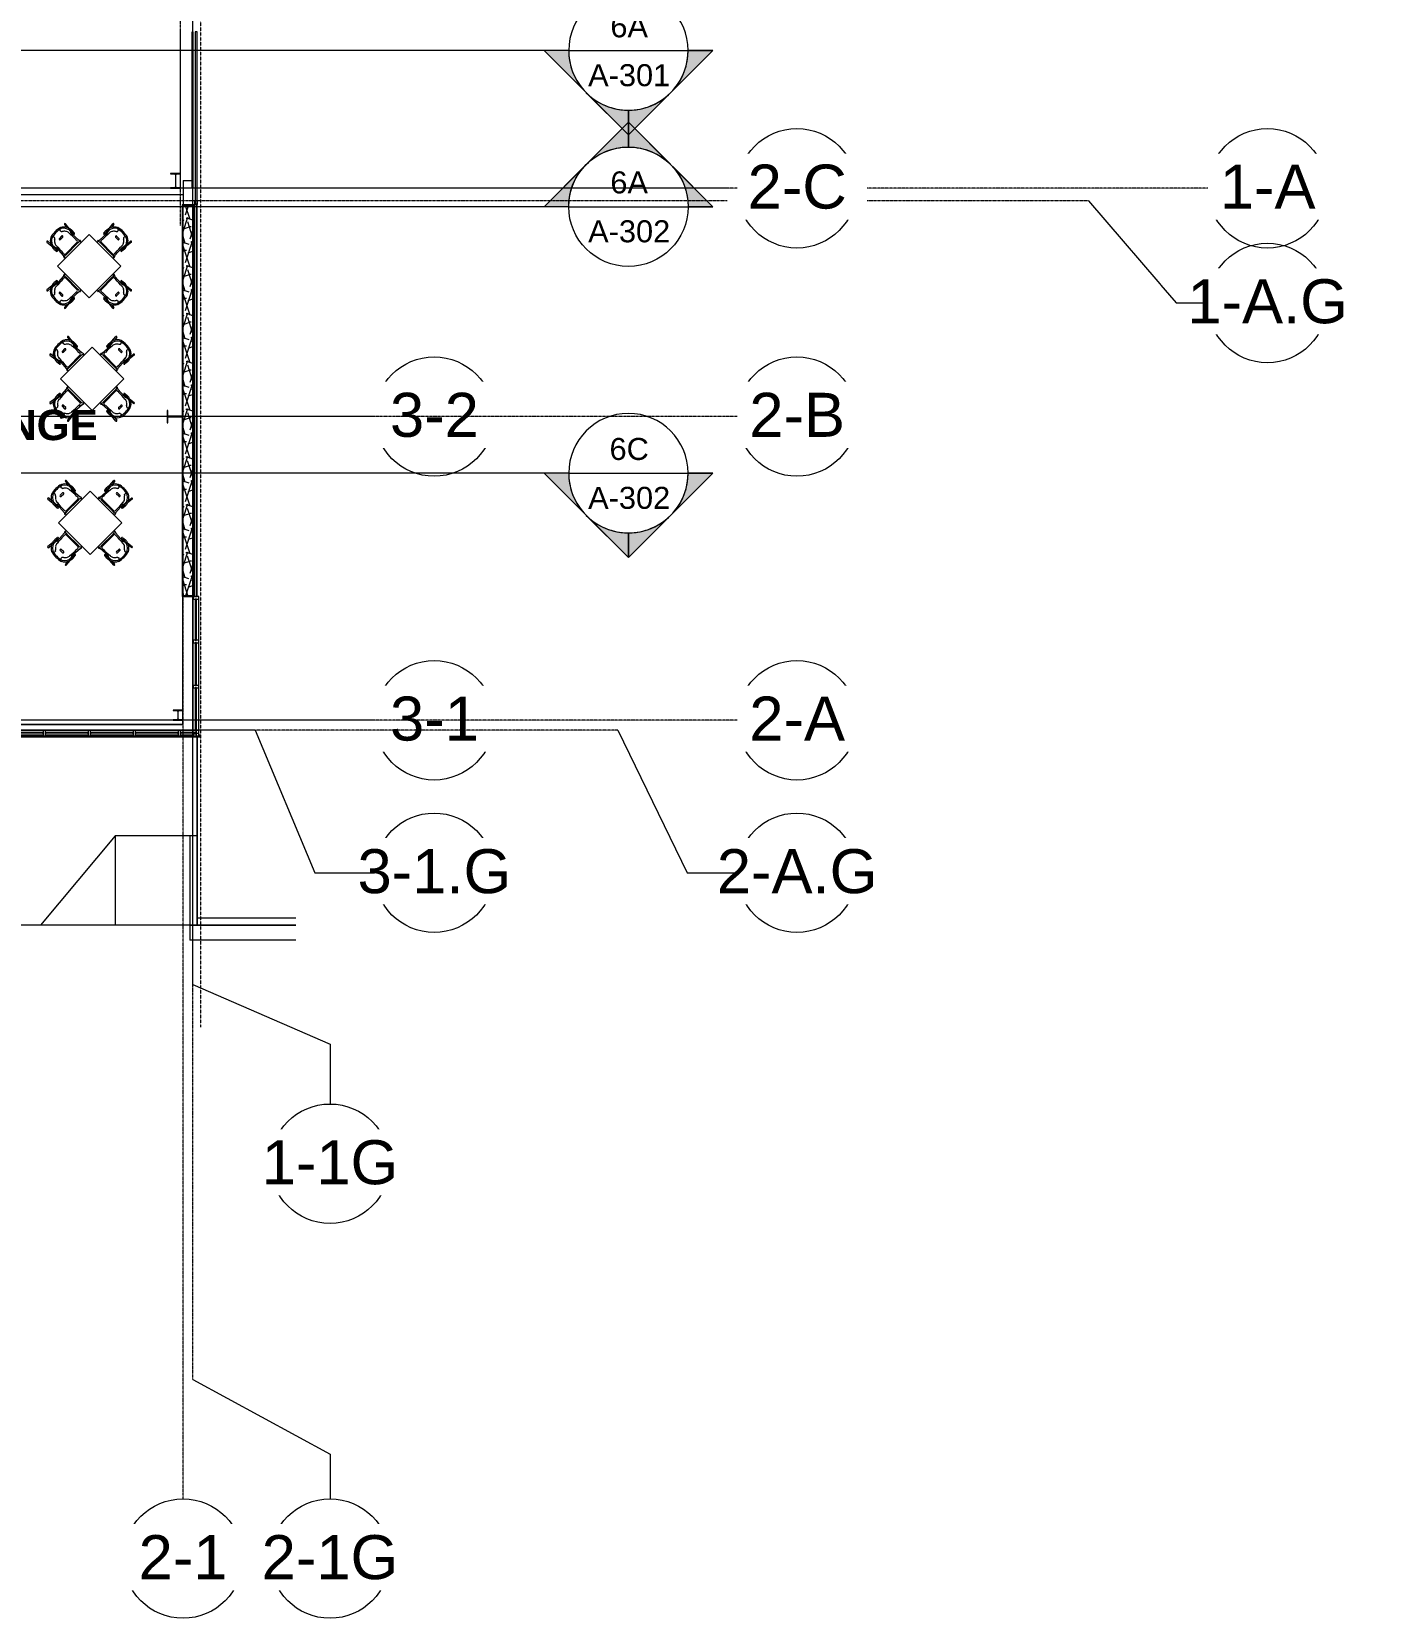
# Model space of a CAD drawing. Header units: inches. Extents: x 25369 to 33161, y -23509 to -20274.
# Drawn here: x 32081 to 33161, y -23509 to -22234 of the extents above; entities that cross this region are included whole.
import ezdxf

# ---------------------------------------------------------------- set-up
doc = ezdxf.new("R2010")
doc.units = ezdxf.units.IN
doc.header["$MEASUREMENT"] = 0
doc.linetypes.add('Grid Line 1_2_', pattern=[0.875, 0.5, -0.125, 0.125, -0.125])
doc.linetypes.add('Hidden', pattern=[0.28125, 0.1875, -0.09375])
for name, color, linetype, lineweight in [('A-AREA', 32, 'Continuous', 9), ('A-FLOR', 192, 'Continuous', 9), ('A-GLAZ-CURT', 52, 'Continuous', 9), ('A-GLAZ-CWMG', 51, 'Continuous', 9), ('A-PROP-SBCK', 71, 'Hidden', 25), ('A-WALL', 113, 'Continuous', 9), ('A-WALL-PATT', 111, 'Continuous', 25), ('C-TOPO', 7, 'Continuous', 9), ('Conc', 7, 'Continuous', 13), ('EOP-PR', 4, 'Continuous', 13), ('G-ANNO-SYMB', 111, 'Continuous', 9), ('I-FURN', 30, 'Continuous', 9), ('L-SITE-WALL', 31, 'Continuous', 9), ('M-AREA-IDEN', 171, 'Continuous', 9), ('S-BEAM', 12, 'Continuous', 9), ('S-COLS', 52, 'Continuous', 9), ('S-GRID', 1, 'Continuous', 9), ('S-GRID-IDEN', 1, 'Continuous', 9)]:
    doc.layers.add(name, color=color, linetype=linetype, lineweight=lineweight)
doc.styles.add('Arial', font='arial.ttf', dxfattribs={"height": 35.407186})
doc.styles.add('Arial_1', font='arial.ttf', dxfattribs={"height": 17.703593})
doc.styles.add('Arial_B', font='arialbd.ttf', dxfattribs={"height": 24.354149})
pattern_1 = [(45, (5929.126, 0), (-19.00703, 19.00703), []), (45, (5929.126, 28.8), (-19.00703, 19.00703), [])]

# ---------------------------------------------------------------- blocks, each defined once
blk = doc.blocks.new('Struct_Xcel_Sports Complex_rvt-2-Overall Floor Plan')
at = {"layer": 'A-FLOR', "color": 8}
for p, q in [((26272.9, -22687.7), (26272.9, -22779.1)), ((26272.9, -22779.5), (26272.9, -22786.9)), ((26272.9, -22790.8), (26128, -22790.8)), ((26272.9, -22787.3), (26272.9, -22790.8))]:
    blk.add_line(p, q, dxfattribs=at)
at = {"layer": 'L-SITE-WALL', "color": 8}
blk.add_line((26128, -22790.8), (26272.9, -22790.8), dxfattribs=at)
blk = doc.blocks.new('W-Wide Flange-Column - B2_D-1389335-Overall Floor Plan')
at = {"layer": 'S-COLS'}
h = blk.add_hatch(dxfattribs=at)
h.set_pattern_fill('FP_16', color=8, style=0, pattern_type=2)
h.set_pattern_definition([(225, (32198.517, -22783.178), (19.00703, -19.00703), []), (225, (32198.517, -22811.978), (19.00703, -19.00703), [])])
h.paths.add_polyline_path([(4, 4.1), (-4, 4.1), (-4, 3.7), (-0.8, 3.7), (-0.3, 3.5), (-0.1, 3), (-0.1, -3), (-0.3, -3.5), (-0.8, -3.7), (-4, -3.7), (-4, -4.1), (4, -4.1), (4, -3.7), (0.8, -3.7), (0.3, -3.5), (0.1, -3), (0.1, 3), (0.3, 3.5), (0.8, 3.7), (4, 3.7)], flags=0)
at = {"layer": 'S-COLS', "color": 7, "lineweight": 13}
for p, q in [((4, 4.1), (-4, 4.1)), ((-4, 4.1), (-4, 3.7)), ((-4, 3.7), (-0.8, 3.7)), ((-0.1, 3), (-0.1, -3)), ((0.1, -3), (0.1, 3)), ((0.8, 3.7), (4, 3.7)), ((4, 3.7), (4, 4.1)), ((-0.8, -3.7), (-4, -3.7)), ((-4, -3.7), (-4, -4.1)), ((-4, -4.1), (4, -4.1)), ((4, -3.7), (0.8, -3.7)), ((4, -4.1), (4, -3.7))]:
    blk.add_line(p, q, dxfattribs=at)
for centre, start, end in [((-0.8, 3), 0, 90), ((0.8, 3), 90, 180), ((-0.8, -3), 270, 0), ((0.8, -3), 180, 270)]:
    blk.add_arc(centre, 0.691, start, end, dxfattribs=at)
blk = doc.blocks.new('Girt_C - 8_D-1409812-Overall Floor Plan')
at = {"layer": 'S-BEAM', "color": 8}
for p, q in [((26273.4, -22353.4), (26273.4, -22372.9)), ((26273.6, -22353.4), (26280.7, -22353.4)), ((26281.4, -22372.9), (26281.4, -22359.6))]:
    blk.add_line(p, q, dxfattribs=at)
blk = doc.blocks.new('Falcon 7700 Series Pedestal Base - 36_ Square Top x 30_ - Wheelchair Height-460525-Overall Floor Plan')
at = {"layer": 'I-FURN', "color": 8}
for p, q in [((18, 18), (-18, 18)), ((-18, 18), (-18, -18)), ((18, -18), (18, 18)), ((-18, -18), (18, -18))]:
    blk.add_line(p, q, dxfattribs=at)
blk = doc.blocks.new('HermanMiller_Collection_Air-Chair_SideChair_Arms - Arms-457867-Overall Floor Plan')
at = {"layer": 'I-FURN', "color": 8}
for p, q in [((-3.6, 10), (-8.5, 10.5)), ((-8.5, 9.5), (-5.5, 9.2)), ((-3.6, 1.3), (-3.6, -1.3)), ((-3.3, 9), (-0.6, 8.8)), ((-2.4, -1.3), (-2.4, 1.3)), ((2, 10.2), (-0.7, 10.5)), ((-0.3, 8.3), (-0.6, 8.8)), ((-0.6, 8.8), (0.4, 8.7)), ((8.8, 8.8), (-0.3, 8.3)), ((0.8, 8.8), (2.2, 9.2)), ((6.4, 7.6), (7.6, 7.6)), ((8.7, 6.4), (8.7, -6.4)), ((9.3, 9.3), (8.8, 8.8)), ((9.2, 7.9), (10, 8.6)), ((9.5, -6.7), (9.5, 6.7)), ((-5.5, -9.2), (-8.5, -9.5)), ((-8.5, -10.5), (-3.6, -10)), ((-3.3, -9), (-0.6, -8.8)), ((-0.7, -10.5), (2, -10.2)), ((-0.6, -8.8), (-0.3, -8.3)), ((0.4, -8.7), (-0.6, -8.8)), ((-0.3, -8.3), (8.8, -8.8)), ((2.2, -9.2), (0.8, -8.8)), ((6.4, -7.6), (7.6, -7.6)), ((8.8, -8.8), (9.3, -9.3)), ((10, -8.6), (9.2, -7.9))]:
    blk.add_line(p, q, dxfattribs=at)
for centre, radius, start, end in [((9.9, 0), 19.8, 163.4787, 196.5213), ((-8.5, 10), 0.5, 90, 270), ((-1.5, 1.7), 8.5, 117.7851, 152.2149), ((9.9, 0), 18.8, 163.7855, 196.2145), ((-0.7, 0.8), 8.69, 90.7893, 148.9202), ((-7.7, 5.4), 2.08, 305.4968, 328.6439), ((-0.2, 0.8), 6.63, 124.5004, 148.6439), ((-2.5, 5), 5.17, 102.2096, 125.548), ((-0.9, 1.7), 5.55, 95.4677, 123.4626), ((-1.3, 4.4), 6.06, 84.7201, 112.311), ((-3, 1.3), 0.625, 360, 180), ((6.6, -76.7), 84.2, 90.0911, 95.4677), ((-0.5, -9.9), 19.3, 84.4222, 90.7893), ((0.4, 9.3), 0.53, 159.7405, 262.7198), ((0.4, 9.7), 0.924, 265.6115, 290.3639), ((1.8, 9.6), 0.521, 212.9555, 275.0445), ((2.1, 9.7), 0.499, 287, 91.3054), ((7.6, 6.5), 1.09, 353.2467, 90.0911), ((7.6, 6.8), 1.97, 356.1033, 34.6542), ((9.7, 9), 0.49, 315, 135), ((-1.5, -1.7), 8.5, 207.7851, 242.2149), ((-8.5, -10), 0.5, 90, 270), ((-0.7, -0.8), 8.69, 211.0798, 269.2107), ((-7.7, -5.4), 2.08, 31.3561, 54.5032), ((-0.2, -0.8), 6.63, 211.3561, 235.4996), ((-2.5, -5), 5.17, 234.452, 257.7904), ((-0.9, -1.7), 5.55, 236.5374, 264.5323), ((-3, -1.3), 0.625, 180, 360), ((-1.3, -4.4), 6.06, 247.689, 275.2799), ((6.6, 76.7), 84.2, 264.5323, 269.9089), ((-0.5, 9.9), 19.3, 269.2107, 275.5778), ((0.4, -9.3), 0.53, 97.2802, 200.2595), ((0.4, -9.7), 0.924, 69.6361, 94.3885), ((1.8, -9.6), 0.521, 84.9555, 147.0445), ((2.1, -9.7), 0.499, 268.6946, 73), ((7.6, -6.5), 1.09, 269.9089, 6.7533), ((7.6, -6.8), 1.97, 325.3458, 3.8967), ((9.7, -9), 0.49, 225, 45)]:
    blk.add_arc(centre, radius, start, end, dxfattribs=at)
for centre, major_axis, ratio, start_param, end_param in [((-7.5, 6.9), (0.03, 3.66), 0.320235, 2.34328, 2.536765), ((-7.9, 5.4), (-0.03, 1.79), 0.298783, 2.522217, 3.153947), ((-7.5, -6.9), (-0.03, 3.66), 0.320235, 0.604828, 0.798312), ((-7.9, -5.4), (0.03, 1.79), 0.298783, 6.270831, 6.902561)]:
    blk.add_ellipse(centre, major_axis=major_axis, ratio=ratio, start_param=start_param, end_param=end_param, dxfattribs=at)
for points in [[(-6.5, 3.7), (-6.5, 3.7), (-6.7, 3.6), (-6.9, 3.6), (-7.1, 3.6), (-7.4, 3.6), (-7.6, 3.6), (-7.8, 3.6)], [(-6.5, -3.7), (-6.5, -3.7), (-6.7, -3.6), (-6.9, -3.6), (-7.1, -3.6), (-7.4, -3.6), (-7.6, -3.6), (-7.8, -3.6)]]:
    blk.add_open_spline(points, degree=3, knots=[-1, -1, -1, -1, -0.75, -0.5, -0.375, -0.25, 0, 0, 0, 0], dxfattribs=at)
blk = doc.blocks.new('HermanMiller_Collection_Air-Chair_SideChair_Arms - Arms-460524-Overall Floor Plan')
at = {"layer": 'I-FURN', "color": 8}
for p, q in [((-8.5, 10.5), (-3.6, 10)), ((-5.5, 9.2), (-8.5, 9.5)), ((-3.6, -1.3), (-3.6, 1.3)), ((-3.3, 9), (-0.6, 8.8)), ((-2.4, 1.3), (-2.4, -1.3)), ((-0.7, 10.5), (2, 10.2)), ((-0.6, 8.8), (-0.3, 8.3)), ((0.4, 8.7), (-0.6, 8.8)), ((-0.3, 8.3), (8.8, 8.8)), ((2.2, 9.2), (0.8, 8.8)), ((6.4, 7.6), (7.6, 7.6)), ((8.7, -6.4), (8.7, 6.4)), ((8.8, 8.8), (9.3, 9.3)), ((10, 8.6), (9.2, 7.9)), ((9.5, 6.7), (9.5, -6.7)), ((-8.5, -9.5), (-5.5, -9.2)), ((-3.6, -10), (-8.5, -10.5)), ((-3.3, -9), (-0.6, -8.8)), ((2, -10.2), (-0.7, -10.5)), ((-0.3, -8.3), (-0.6, -8.8)), ((-0.6, -8.8), (0.4, -8.7)), ((8.8, -8.8), (-0.3, -8.3)), ((0.8, -8.8), (2.2, -9.2)), ((6.4, -7.6), (7.6, -7.6)), ((9.3, -9.3), (8.8, -8.8)), ((9.2, -7.9), (10, -8.6))]:
    blk.add_line(p, q, dxfattribs=at)
for centre, radius, start, end in [((9.9, 0), 19.8, 163.4787, 196.5213), ((-8.5, 10), 0.5, 90, 270), ((-1.5, 1.7), 8.5, 117.7851, 152.2149), ((9.9, 0), 18.8, 163.7855, 196.2145), ((-0.7, 0.8), 8.69, 90.7893, 148.9202), ((-7.7, 5.4), 2.08, 305.4968, 328.6439), ((-0.2, 0.8), 6.63, 124.5004, 148.6439), ((-2.5, 5), 5.17, 102.2096, 125.548), ((-0.9, 1.7), 5.55, 95.4677, 123.4626), ((-1.3, 4.4), 6.06, 84.7201, 112.311), ((-3, 1.3), 0.625, 0, 180), ((6.6, -76.7), 84.2, 90.0911, 95.4677), ((-0.5, -9.9), 19.3, 84.4222, 90.7893), ((0.4, 9.3), 0.53, 159.7405, 262.7198), ((0.4, 9.7), 0.924, 265.6115, 290.3639), ((1.8, 9.6), 0.521, 212.9555, 275.0445), ((2.1, 9.7), 0.499, 287, 91.3054), ((7.6, 6.5), 1.09, 353.2467, 90.0911), ((7.6, 6.8), 1.97, 356.1033, 34.6542), ((9.7, 9), 0.49, 315, 135), ((-1.5, -1.7), 8.5, 207.7851, 242.2149), ((-8.5, -10), 0.5, 90, 270), ((-0.7, -0.8), 8.69, 211.0798, 269.2107), ((-7.7, -5.4), 2.08, 31.3561, 54.5032), ((-0.2, -0.8), 6.63, 211.3561, 235.4996), ((-2.5, -5), 5.17, 234.452, 257.7904), ((-0.9, -1.7), 5.55, 236.5374, 264.5323), ((-3, -1.3), 0.625, 180, 0), ((-1.3, -4.4), 6.06, 247.689, 275.2799), ((6.6, 76.7), 84.2, 264.5323, 269.9089), ((-0.5, 9.9), 19.3, 269.2107, 275.5778), ((0.4, -9.3), 0.53, 97.2802, 200.2595), ((0.4, -9.7), 0.924, 69.6361, 94.3885), ((1.8, -9.6), 0.521, 84.9555, 147.0445), ((2.1, -9.7), 0.499, 268.6946, 73), ((7.6, -6.5), 1.09, 269.9089, 6.7533), ((7.6, -6.8), 1.97, 325.3458, 3.8967), ((9.7, -9), 0.49, 225, 45)]:
    blk.add_arc(centre, radius, start, end, dxfattribs=at)
for centre, major_axis, ratio, start_param, end_param in [((-7.5, 6.9), (0.03, 3.66), 0.320235, 2.34328, 2.536765), ((-7.9, 5.4), (-0.03, 1.79), 0.298783, 2.522217, 3.153947), ((-7.5, -6.9), (-0.03, 3.66), 0.320235, 0.604828, 0.798312), ((-7.9, -5.4), (0.03, 1.79), 0.298783, 6.270831, 6.902561)]:
    blk.add_ellipse(centre, major_axis=major_axis, ratio=ratio, start_param=start_param, end_param=end_param, dxfattribs=at)
for points in [[(-6.5, 3.7), (-6.5, 3.7), (-6.7, 3.6), (-6.9, 3.6), (-7.1, 3.6), (-7.4, 3.6), (-7.6, 3.6), (-7.8, 3.6)], [(-6.5, -3.7), (-6.5, -3.7), (-6.7, -3.6), (-6.9, -3.6), (-7.1, -3.6), (-7.4, -3.6), (-7.6, -3.6), (-7.8, -3.6)]]:
    blk.add_open_spline(points, degree=3, knots=[-1, -1, -1, -1, -0.75, -0.5, -0.375, -0.25, 0, 0, 0, 0], dxfattribs=at)
blk = doc.blocks.new('System Panel - INSULATED LOW-E GLAZING _SEE ELEVATIONS FOR U-FACTOR_ SHGC_ _ LT_-827454-Overall Floor Plan')
at = {"layer": 'A-GLAZ-CURT', "color": 7, "lineweight": 13}
for p, q in [((17.09375, 1.25), (-17.09375, 1.25)), ((-17.09375, 1.25), (-17.09375, 0.25)), ((-17.09375, 0.25), (17.09375, 0.25)), ((17.09375, 0.25), (17.09375, 1.25))]:
    blk.add_line(p, q, dxfattribs=at)
at = {"layer": 'A-GLAZ-CURT', "color": 10}
for p, q in [((-17.09375, 0.25), (-17.09375, 1.25)), ((17.09375, 1.25), (-17.09375, 1.25)), ((-17.09375, 0.25), (17.09375, 0.25)), ((17.09375, 1.25), (17.09375, 0.25))]:
    blk.add_line(p, q, dxfattribs=at)
blk = doc.blocks.new('Rectangular Mullion - Exterior 2_ x 4_5_-1135280-Overall Floor Plan')
at = {"layer": 'A-GLAZ-CWMG', "color": 8}
for p, q in [((26160.8, -22799.9), (26126.6, -22799.9)), ((26160.8, -22795.4), (26128, -22795.4))]:
    blk.add_line(p, q, dxfattribs=at)
blk = doc.blocks.new('Rectangular Mullion - Exterior 2_ x 4_5_-V12-Overall Floor Plan')
at = {"layer": 'A-GLAZ-CWMG', "color": 8}
for p, q in [((26197, -22795.4), (26162.8, -22795.4)), ((26197, -22799.9), (26162.8, -22799.9))]:
    blk.add_line(p, q, dxfattribs=at)
blk = doc.blocks.new('Rectangular Mullion - Exterior 2_ x 4_5_-1142350-Overall Floor Plan')
at = {"layer": 'A-GLAZ-CWMG', "color": 7, "lineweight": 13}
for p, q in [((-2, 1.5), (0, 1.5)), ((-2, -3), (-2, 1.5)), ((0, 1.5), (0, -3)), ((0, -3), (-2, -3))]:
    blk.add_line(p, q, dxfattribs=at)
blk = doc.blocks.new('Rectangular Mullion - Exterior 2_ x 4_5_-1142343-Overall Floor Plan')
at = {"layer": 'A-GLAZ-CWMG', "color": 7, "lineweight": 13}
for p, q in [((-1, 1.5), (1, 1.5)), ((-1, -3), (-1, 1.5)), ((1, 1.5), (1, -3)), ((1, -3), (-1, -3))]:
    blk.add_line(p, q, dxfattribs=at)
blk = doc.blocks.new('System Panel - INSULATED LOW-E GLAZING _SEE ELEVATIONS FOR U-FACTOR_ SHGC_ _ LT_-1274973-Overall Floor Plan')
at = {"layer": 'A-GLAZ-CURT', "color": 7, "lineweight": 13}
for p, q in [((6.3125, 1.25), (-6.3125, 1.25)), ((-6.3125, 1.25), (-6.3125, 0.25)), ((-6.3125, 0.25), (6.3125, 0.25)), ((6.3125, 0.25), (6.3125, 1.25))]:
    blk.add_line(p, q, dxfattribs=at)
at = {"layer": 'A-GLAZ-CURT', "color": 10}
for p, q in [((-6.3125, 0.25), (-6.3125, 1.25)), ((6.3125, 1.25), (-6.3125, 1.25)), ((-6.3125, 0.25), (3.8125, 0.25)), ((6.3125, 1.25), (6.3125, 0.5))]:
    blk.add_line(p, q, dxfattribs=at)
blk = doc.blocks.new('Rectangular Mullion - Exterior 2_ x 4_5_-1274971-Overall Floor Plan')
at = {"layer": 'A-GLAZ-CWMG', "color": 8}
for p, q in [((26284, -22795.4), (26271.4, -22795.4)), ((26281.5, -22799.9), (26271.4, -22799.9))]:
    blk.add_line(p, q, dxfattribs=at)
blk = doc.blocks.new('System Panel - INSULATED LOW-E GLAZING _SEE ELEVATIONS FOR U-FACTOR_ SHGC_ _ LT_-1142335-Overall Floor Plan')
at = {"layer": 'A-GLAZ-CURT', "color": 7, "lineweight": 13}
for p, q in [((16.53125, -0.25), (-16.53125, -0.25)), ((-16.53125, -0.25), (-16.53125, -1.25)), ((-16.53125, -1.25), (16.53125, -1.25)), ((16.53125, -1.25), (16.53125, -0.25))]:
    blk.add_line(p, q, dxfattribs=at)
at = {"layer": 'A-GLAZ-CURT', "color": 10}
for p, q in [((-16.53125, -1.25), (-16.53125, -0.25)), ((16.53125, -0.25), (-16.53125, -0.25)), ((-16.53125, -1.25), (16.53125, -1.25)), ((16.53125, -0.25), (16.53125, -1.25))]:
    blk.add_line(p, q, dxfattribs=at)
blk = doc.blocks.new('System Panel - INSULATED LOW-E GLAZING _SEE ELEVATIONS FOR U-FACTOR_ SHGC_ _ LT_-V13-Overall Floor Plan')
at = {"layer": 'A-GLAZ-CURT', "color": 7, "lineweight": 13}
for p, q in [((17.09375, -0.25), (-17.09375, -0.25)), ((-17.09375, -0.25), (-17.09375, -1.25)), ((-17.09375, -1.25), (17.09375, -1.25)), ((17.09375, -1.25), (17.09375, -0.25))]:
    blk.add_line(p, q, dxfattribs=at)
at = {"layer": 'A-GLAZ-CURT', "color": 10}
for p, q in [((-17.09375, -1.25), (-17.09375, -0.25)), ((17.09375, -0.25), (-17.09375, -0.25)), ((-17.09375, -1.25), (17.09375, -1.25)), ((17.09375, -0.25), (17.09375, -1.25))]:
    blk.add_line(p, q, dxfattribs=at)
blk = doc.blocks.new('Rectangular Mullion - Exterior 2_ x 4_5_-1135294-Overall Floor Plan')
at = {"layer": 'A-GLAZ-CWMG', "color": 8}
for p, q in [((26281.5, -22723), (26281.5, -22689.9)), ((26286, -22723), (26286, -22689.9))]:
    blk.add_line(p, q, dxfattribs=at)
blk = doc.blocks.new('Rectangular Mullion - Exterior 2_ x 4_5_-V14-Overall Floor Plan')
at = {"layer": 'A-GLAZ-CWMG', "color": 8}
for p, q in [((26281.5, -22796.4), (26281.5, -22761.2)), ((26286, -22795.4), (26286, -22761.2))]:
    blk.add_line(p, q, dxfattribs=at)
blk = doc.blocks.new('Rectangular Mullion - Exterior 2_ x 4_5_-1142339-Overall Floor Plan')
at = {"layer": 'A-GLAZ-CWMG', "color": 7, "lineweight": 13}
for p, q in [((-2, 3), (0, 3)), ((-2, -1.5), (-2, 3)), ((0, 3), (0, -1.5)), ((0, -1.5), (-2, -1.5))]:
    blk.add_line(p, q, dxfattribs=at)
blk = doc.blocks.new('Rectangular Mullion - Exterior 2_ x 4_5_-1142342-Overall Floor Plan')
at = {"layer": 'A-GLAZ-CWMG', "color": 7, "lineweight": 13}
for p, q in [((0, 3), (-2, 3)), ((-2, 3), (-2, -1.5)), ((0, -1.5), (0, 3)), ((-2, -1.5), (0, -1.5))]:
    blk.add_line(p, q, dxfattribs=at)
blk = doc.blocks.new('Rectangular Mullion - Exterior 2_ x 4_5_-1115231-Overall Floor Plan')
at = {"layer": 'A-GLAZ-CWMG', "color": 7, "lineweight": 13}
for p, q in [((-1, 3), (1, 3)), ((-1, -1.5), (-1, 3)), ((1, 3), (1, -1.5)), ((1, -1.5), (-1, -1.5))]:
    blk.add_line(p, q, dxfattribs=at)
blk = doc.blocks.new('System Panel - INSULATED LOW-E GLAZING _SEE ELEVATIONS FOR U-FACTOR_ SHGC_ _ LT_-827433-Overall Floor Plan')
at = {"layer": 'A-GLAZ-CURT', "color": 7, "lineweight": 13}
for p, q in [((17.09375, -0.25), (-17.09375, -0.25)), ((-17.09375, -0.25), (-17.09375, -1.25)), ((-17.09375, -1.25), (17.09375, -1.25)), ((17.09375, -1.25), (17.09375, -0.25))]:
    blk.add_line(p, q, dxfattribs=at)
at = {"layer": 'A-GLAZ-CURT', "color": 10}
for p, q in [((-17.09375, -1.25), (-17.09375, -0.25)), ((17.09375, -0.25), (-17.09375, -0.25)), ((-17.09375, -1.25), (17.09375, -1.25)), ((17.09375, -0.25), (17.09375, -1.25))]:
    blk.add_line(p, q, dxfattribs=at)
blk = doc.blocks.new('Rectangular Mullion - Exterior 2_ x 4_5_-769211-Overall Floor Plan')
at = {"layer": 'A-GLAZ-CWMG', "color": 8}
for p, q in [((26281.5, -22759.2), (26281.5, -22725)), ((26286, -22759.2), (26286, -22725))]:
    blk.add_line(p, q, dxfattribs=at)
blk = doc.blocks.new('Rectangular Mullion - Exterior 2_ x 4_5_-827464-Overall Floor Plan')
at = {"layer": 'A-GLAZ-CWMG', "color": 7, "lineweight": 13}
for p, q in [((-1, 3), (1, 3)), ((-1, -1.5), (-1, 3)), ((1, 3), (1, -1.5)), ((1, -1.5), (-1, -1.5))]:
    blk.add_line(p, q, dxfattribs=at)
blk = doc.blocks.new('Rectangular Mullion - Profile_Polycarbonate_Upper and left-1528482-Overall Floor Plan')
at = {"layer": 'A-GLAZ-CWMG', "color": 7, "lineweight": 13}
for p, q in [((-3.622, 1.141125), (0, 1.141125)), ((-3.622, 0.787125), (-3.622, 1.141125)), ((-3.372, 0.787125), (-3.622, 0.787125)), ((-0.0625, 1.078625), (-3.5595, 1.078625)), ((-3.5595, 1.078625), (-3.5595, 0.849625)), ((-3.5595, 0.849625), (-3.372, 0.849625)), ((-3.372, 0.849625), (-3.372, 0.787125)), ((-0.0625, -0.922375), (-0.0625, 1.078625)), ((0, 1.141125), (0, -0.984875)), ((-2.834, -0.984875), (-2.834, -0.859875)), ((-2.834, -0.859875), (-2.7715, -0.859875)), ((0, -0.984875), (-2.834, -0.984875)), ((-2.7715, -0.859875), (-2.7715, -0.922375)), ((-2.7715, -0.922375), (-0.0625, -0.922375))]:
    blk.add_line(p, q, dxfattribs=at)
blk = doc.blocks.new('Girt_Z - 10_D-1236892-Overall Floor Plan')
at = {"layer": 'S-BEAM', "color": 8}
for p, q in [((26271.4, -22347.6), (26271.4, -22233.7)), ((26280.7, -22359.6), (26280.7, -22233.7)), ((26280.8, -22359.6), (26280.8, -22233.7)), ((26281.4, -22233.7), (26281.4, -22359.6)), ((26271.4, -22359.1), (26271.4, -22348)), ((26280.7, -22359.6), (26271.4, -22359.6)), ((26280.8, -22359.6), (26280.7, -22359.6)), ((26281.4, -22359.6), (26280.8, -22359.6))]:
    blk.add_line(p, q, dxfattribs=at)
blk = doc.blocks.new('Section - Section Head - Filled-1526-Overall Floor Plan')
at = {"layer": 'G-ANNO-SYMB'}
h = blk.add_hatch(color=256, dxfattribs=at)
edge = h.paths.add_edge_path(flags=0)
edge.add_line((-0.4268, 0.1768), (-0.25, 0.3536))
edge.add_line((-0.25, 0.3536), (-0.25, 0.25))
edge.add_arc((-0.25, 0), 0.25, 90, 135)
h = blk.add_hatch(color=256, dxfattribs=at)
edge = h.paths.add_edge_path(flags=0)
edge.add_arc((-0.25, 0), 0.25, 45, 90)
edge.add_line((-0.25, 0.25), (-0.25, 0.3536))
edge.add_line((-0.25, 0.3536), (-0.0732, 0.1768))
h = blk.add_hatch(color=256, dxfattribs=at)
edge = h.paths.add_edge_path(flags=0)
edge.add_arc((-0.25, 0), 0.2503, 137.9216, 180)
edge.add_line((-0.5003, 0), (-0.6036, 0))
edge.add_line((-0.6036, 0), (-0.4358, 0.1678))
h = blk.add_hatch(color=256, dxfattribs=at)
edge = h.paths.add_edge_path(flags=0)
edge.add_line((-0.0642, 0.1678), (0.1036, 0))
edge.add_line((0.1036, 0), (0.0003, 0))
edge.add_arc((-0.25, 0), 0.2503, 0, 42.0784)
for p, q in [((-0.25, 0.3536), (-0.6036, 0)), ((-0.25, 0.3536), (-0.4268, 0.1768)), ((-0.25, 0.3536), (0.1036, 0)), ((-0.25, 0.25), (-0.25, 0.3536)), ((-0.0732, 0.1768), (-0.25, 0.3536)), ((-0.25, 0.3536), (-0.25, 0.25)), ((-0.4358, 0.1678), (-0.6036, 0)), ((0.1036, 0), (-0.0642, 0.1678)), ((-0.6036, 0), (-0.5003, 0)), ((0.0003, 0), (0.1036, 0)), ((-0.5, 0), (-0.6036, 0)), ((0, 0), (0.1036, 0))]:
    blk.add_line(p, q, dxfattribs=at)
for radius, start, end in [(0.25, 360, 180), (0.25, 90, 135), (0.25, 45, 90), (0.2503, 137.9216, 180), (0.2503, 0, 42.0784), (0.25, 180, 360)]:
    blk.add_arc((-0.25, 0), radius, start, end, dxfattribs=at)
blk = doc.blocks.new('Grid - Grid Head - Circle-14747-Overall Floor Plan')
at = {"layer": 'S-GRID-IDEN'}
blk.add_circle((0, 0), 0.25, dxfattribs=at)

msp = doc.modelspace()

# ---------------------------------------------------------------- hatches: boundary and pattern name
at = {"layer": 'A-WALL-PATT', "lineweight": 9}
h = msp.add_hatch(dxfattribs=at)
h.set_pattern_fill('FP_18', color=8, style=0, pattern_type=2)
h.set_pattern_definition([(161.57, (5930.086, 0.96), (-7.6802237, -0.0009796), [0, -54.643, 6.067, 0]), (18.43, (5928.166, 0.96), (-7.6802237, 0.0009796), [0, -54.643, 6.067, 0]), (108.43, (5930.086, 0.96), (3.8382953, -19.20136532), [18.211, -42.499]), (71.57, (5928.166, 0.96), (3.8382953, 19.20136532), [18.211, -42.499])])
h.paths.add_polyline_path([(32202.5, -22686.9), (32210.5, -22686.9), (32210.5, -22373.7), (32202.5, -22373.7), (32202.5, -22685.4)], flags=0)
h = msp.add_hatch(dxfattribs=at)
h.set_pattern_fill('FP_20', color=8, style=0, pattern_type=2)
h.set_pattern_definition([(0, (5929.126, 0), (30.72, 7.68), [2.534, -20.506, 2.534, -20.506, -122.88]), (0, (5929.126, 0), (30.72, 7.68), [-46.08, 2.534, -43.546, 2.534, -20.506, -53.76]), (0, (5929.126, 0), (30.72, 7.68), [-115.2, 2.534, -12.826, 2.534, -35.866]), (120, (5940.646, 3.84), (-22.0110751, 22.7643004), [2.534, -20.506, 2.534, -20.506, -122.88]), (120, (5940.646, 3.84), (-22.0110751, 22.7643004), [-46.08, 2.534, -43.546, 2.534, -20.506, -53.76]), (120, (5940.646, 3.84), (-22.0110751, 22.7643004), [-115.2, 2.534, -12.826, 2.534, -35.866]), (240, (5944.486, 19.2), (-8.7089249, -30.4443004), [2.534, -20.506, 2.534, -20.506, -122.88]), (240, (5944.486, 19.2), (-8.7089249, -30.4443004), [-46.08, 2.534, -43.546, 2.534, -20.506, -53.76]), (240, (5944.486, 19.2), (-8.7089249, -30.4443004), [-115.2, 2.534, -12.826, 2.534, -35.866])])
h.paths.add_polyline_path([(32210.5, -22686.9), (32211, -22686.9), (32211, -22373.7), (32210.5, -22373.7), (32210.5, -22685.4)], flags=0)
h = msp.add_hatch(dxfattribs=at)
h.set_pattern_fill('FP_21', color=8, style=0, pattern_type=2)
h.set_pattern_definition([(0, (5929.126, 0), (0, 24), []), (90, (5929.126, 0), (-24, 1e-15), [])])
h.paths.add_polyline_path([(32211, -22686.9), (32212, -22686.9), (32212, -22373.7), (32211, -22373.7), (32211, -22685.4)], flags=0)
at = {"layer": 'S-COLS'}
h = msp.add_hatch(dxfattribs=at)
h.set_pattern_fill('FP_15', color=8, style=0, pattern_type=2)
h.set_pattern_definition(pattern_1)
h.paths.add_polyline_path([(32192.5, -22359.6), (32200.5, -22359.6), (32200.5, -22359.1), (32197.4, -22359.1), (32196.9, -22358.9), (32196.7, -22358.4), (32196.7, -22348.7), (32196.9, -22348.2), (32197.4, -22348), (32200.5, -22348), (32200.5, -22347.6), (32192.5, -22347.6), (32192.5, -22348), (32195.7, -22348), (32196.2, -22348.2), (32196.4, -22348.7), (32196.4, -22358.4), (32196.2, -22358.9), (32195.7, -22359.1), (32192.5, -22359.1)], flags=0)
h = msp.add_hatch(dxfattribs=at)
h.set_pattern_fill('FP_15', color=8, style=0, pattern_type=2)
h.set_pattern_definition(pattern_1)
h.paths.add_polyline_path([(32202.5, -22548.1), (32202.5, -22538.1), (32202.1, -22538.1), (32202.1, -22542.2), (32201.9, -22542.7), (32201.4, -22542.9), (32190.9, -22542.9), (32190.4, -22542.7), (32190.2, -22542.2), (32190.2, -22538.1), (32189.8, -22538.1), (32189.8, -22548.1), (32190.2, -22548.1), (32190.2, -22543.9), (32190.4, -22543.4), (32190.9, -22543.2), (32201.4, -22543.2), (32201.9, -22543.4), (32202.1, -22543.9), (32202.1, -22548.1)], flags=0)
h = msp.add_hatch(dxfattribs=at)
h.set_pattern_fill('FP_15', color=8, style=0, pattern_type=2)
h.set_pattern_definition(pattern_1)
h.paths.add_polyline_path([(32210.5, -22687.7), (32210.5, -22685.3), (32210.2, -22685.5), (32210.1, -22685.7), (32209.9, -22687.4), (32203.2, -22687.4), (32202.8, -22685.5), (32202.5, -22685.4), (32202.5, -22687.7)], flags=0)

# ---------------------------------------------------------------- linework, layer by layer
at = {"layer": 'A-AREA', "color": 8}
msp.add_line((31779.1, -22364.5), (32202.5, -22364.5), dxfattribs=at)
at = {"layer": 'A-PROP-SBCK', "color": 8, "lineweight": 9}
msp.add_line((32216.6, -20555), (32216.6, -23034), dxfattribs=at)
at = {"layer": 'A-WALL', "color": 7, "lineweight": 13}
for p, q in [((32212.2, -22233.7), (32212.2, -22372.2)), ((32213.8, -22233.7), (32212.2, -22233.7)), ((32213.8, -22372.2), (32213.8, -22233.7)), ((32212.2, -22372.2), (32213.8, -22372.2)), ((32201.8, -22372.9), (32201.8, -22687.7)), ((32213.8, -22372.9), (32201.8, -22372.9)), ((32202.5, -22686.9), (32202.5, -22373.7)), ((32212, -22373.7), (32202.5, -22373.7)), ((32210.5, -22686.9), (32210.5, -22373.7)), ((32211, -22686.9), (32211, -22373.7)), ((32212, -22687.7), (32212, -22372.9)), ((32213.5, -22687.7), (32213.5, -22372.9)), ((32213.8, -22687.7), (32213.8, -22372.9)), ((32201.8, -22687.7), (32213.8, -22687.7)), ((32202.5, -22686.9), (32212, -22686.9))]:
    msp.add_line(p, q, dxfattribs=at)
at = {"layer": 'C-TOPO', "color": 8}
for p, q in [((32214, -22799.9), (32214, -22952.1)), ((32214, -22952.1), (32214, -22799.9)), ((32293.1, -22952.1), (29633, -22952.1)), ((32214, -22952.1), (29633, -22952.1)), ((32214, -22952.1), (32293.1, -22952.1))]:
    msp.add_line(p, q, dxfattribs=at)
at = {"layer": 'Conc', "color": 8, "lineweight": 9}
for p, q in [((32214, -22799.9), (32214, -22946.1)), ((32208, -22880.1), (32208, -22964.1)), ((32088, -22952.1), (29633, -22952.1)), ((32293.1, -22964.1), (32208, -22964.1))]:
    msp.add_line(p, q, dxfattribs=at)
at = {"layer": 'EOP-PR', "color": 8, "lineweight": 9}
for p, q in [((32148, -22880.1), (32088, -22952.1)), ((32214, -22880.1), (32148, -22880.1)), ((32148, -22880.1), (32148, -22952.1)), ((32214, -22946.1), (32293.1, -22946.1)), ((32208, -22952.1), (32088, -22952.1)), ((32208, -22952.1), (32293.1, -22952.1))]:
    msp.add_line(p, q, dxfattribs=at)
at = {"layer": 'G-ANNO-SYMB'}
for p, q in [((32512.7, -22248.8), (27933, -22248.8)), ((32512.7, -22248.8), (32608.7, -22248.8)), ((32512.7, -22374.4), (27926.4, -22374.4)), ((32512.7, -22374.4), (32608.7, -22374.4)), ((32512.7, -22588.6), (27922.8, -22588.6)), ((32512.7, -22588.6), (32608.7, -22588.6))]:
    msp.add_line(p, q, dxfattribs=at)
at = {"layer": 'L-SITE-WALL', "color": 8}
for q in [(31173.5, -22800.8), (32216, -22798.8)]:
    msp.add_line((32216, -22800.8), q, dxfattribs=at)
at = {"layer": 'S-COLS', "color": 7, "lineweight": 13}
for p, q in [((32200.5, -22347.6), (32192.5, -22347.6)), ((32192.5, -22347.6), (32192.5, -22348)), ((32192.5, -22348), (32195.7, -22348)), ((32195.7, -22359.1), (32192.5, -22359.1)), ((32192.5, -22359.1), (32192.5, -22359.6)), ((32192.5, -22359.6), (32200.5, -22359.6)), ((32196.4, -22348.7), (32196.4, -22358.4)), ((32196.7, -22358.4), (32196.7, -22348.7)), ((32197.4, -22348), (32200.5, -22348)), ((32200.5, -22359.1), (32197.4, -22359.1)), ((32200.5, -22348), (32200.5, -22347.6)), ((32200.5, -22359.6), (32200.5, -22359.1)), ((32190.2, -22538.1), (32189.8, -22538.1)), ((32189.8, -22538.1), (32189.8, -22548.1)), ((32190.2, -22542.2), (32190.2, -22538.1)), ((32202.5, -22538.1), (32202.1, -22538.1)), ((32202.1, -22538.1), (32202.1, -22542.2)), ((32202.5, -22548.1), (32202.5, -22538.1)), ((32189.8, -22548.1), (32190.2, -22548.1)), ((32190.2, -22548.1), (32190.2, -22543.9)), ((32201.4, -22542.9), (32190.9, -22542.9)), ((32190.9, -22543.2), (32201.4, -22543.2)), ((32202.1, -22543.9), (32202.1, -22548.1)), ((32202.1, -22548.1), (32202.5, -22548.1)), ((32202.5, -22685.3), (32202.5, -22687.7)), ((32202.5, -22687.7), (32210.5, -22687.7)), ((32203.2, -22687.4), (32202.9, -22685.7)), ((32209.9, -22687.4), (32203.2, -22687.4)), ((32210.1, -22685.7), (32209.9, -22687.4)), ((32210.5, -22687.7), (32210.5, -22685.3))]:
    msp.add_line(p, q, dxfattribs=at)
for centre, radius, start, end in [((32195.7, -22348.7), 0.691, 0, 90), ((32195.7, -22358.4), 0.691, 270, 0), ((32197.4, -22348.7), 0.691, 90, 180), ((32197.4, -22358.4), 0.691, 180, 270), ((32190.9, -22542.2), 0.691, 180, 270), ((32190.9, -22543.9), 0.691, 90, 180), ((32201.4, -22542.2), 0.691, 270, 0), ((32201.4, -22543.9), 0.691, 0, 90), ((32202.5, -22685.7), 0.39, 0, 90), ((32210.5, -22685.7), 0.39, 90, 180)]:
    msp.add_arc(centre, radius, start, end, dxfattribs=at)
at = {"layer": 'S-GRID', "linetype": 'Grid Line 1_2_'}
for p, q in [((32200.5, -22389.6), (32200.5, -20550.1)), ((32210.5, -22999.8), (32210.5, -20646.1)), ((32210.5, -23317.2), (32210.5, -20998.4)), ((32930.6, -22369.6), (28666.6, -22369.6)), ((32202.5, -23413.2), (32202.5, -22389.6)), ((32260.5, -22795.3), (27496.5, -22795.3))]:
    msp.add_line(p, q, dxfattribs=at)
at = {"layer": 'S-GRID'}
for p, q in [((32260.5, -22795.3), (32308.5, -22909.9)), ((32210.5, -22999.8), (32320.7, -23047.8)), ((32320.7, -23047.8), (32320.7, -23095.8)), ((32210.5, -23317.2), (32320.7, -23377.2)), ((32320.7, -23377.2), (32320.7, -23413.2))]:
    msp.add_line(p, q, dxfattribs=at)

# ---------------------------------------------------------------- block references
at = {"color": 250, "lineweight": 5}
msp.add_blockref('Struct_Xcel_Sports Complex_rvt-2-Overall Floor Plan', (5929.1, 0), dxfattribs=at)
at = {"layer": 'A-GLAZ-CURT', "color": 10, "rotation": 270}
for name, p in [('System Panel - INSULATED LOW-E GLAZING _SEE ELEVATIONS FOR U-FACTOR_ SHGC_ _ LT_-1142335-Overall Floor Plan', (32213.6, -22706.5)), ('System Panel - INSULATED LOW-E GLAZING _SEE ELEVATIONS FOR U-FACTOR_ SHGC_ _ LT_-827433-Overall Floor Plan', (32213.6, -22742.1)), ('System Panel - INSULATED LOW-E GLAZING _SEE ELEVATIONS FOR U-FACTOR_ SHGC_ _ LT_-V13-Overall Floor Plan', (32213.6, -22778.3))]:
    msp.add_blockref(name, p, dxfattribs=at)
at = {"layer": 'A-GLAZ-CURT', "color": 10}
for name, p in [('System Panel - INSULATED LOW-E GLAZING _SEE ELEVATIONS FOR U-FACTOR_ SHGC_ _ LT_-827454-Overall Floor Plan', (32072.9, -22798.4)), ('System Panel - INSULATED LOW-E GLAZING _SEE ELEVATIONS FOR U-FACTOR_ SHGC_ _ LT_-827454-Overall Floor Plan', (32109, -22798.4)), ('System Panel - INSULATED LOW-E GLAZING _SEE ELEVATIONS FOR U-FACTOR_ SHGC_ _ LT_-827454-Overall Floor Plan', (32145.2, -22798.4)), ('System Panel - INSULATED LOW-E GLAZING _SEE ELEVATIONS FOR U-FACTOR_ SHGC_ _ LT_-827454-Overall Floor Plan', (32181.4, -22798.4)), ('System Panel - INSULATED LOW-E GLAZING _SEE ELEVATIONS FOR U-FACTOR_ SHGC_ _ LT_-1274973-Overall Floor Plan', (32206.8, -22798.4))]:
    msp.add_blockref(name, p, dxfattribs=at)
at = {"layer": 'A-GLAZ-CWMG', "color": 8, "extrusion": (0, 0, -1)}
for name, p, rotation in [('Rectangular Mullion - Profile_Polycarbonate_Upper and left-1528482-Overall Floor Plan', (-32213, -22372.7), 269.9999999999958), ('Rectangular Mullion - Exterior 2_ x 4_5_-827464-Overall Floor Plan', (-32213.6, -22724), 270), ('Rectangular Mullion - Exterior 2_ x 4_5_-1115231-Overall Floor Plan', (-32213.6, -22760.2), 270), ('Rectangular Mullion - Exterior 2_ x 4_5_-1142343-Overall Floor Plan', (-32091, -22798.4), 180), ('Rectangular Mullion - Exterior 2_ x 4_5_-1142343-Overall Floor Plan', (-32127.1, -22798.4), 180), ('Rectangular Mullion - Exterior 2_ x 4_5_-1142343-Overall Floor Plan', (-32163.3, -22798.4), 180), ('Rectangular Mullion - Exterior 2_ x 4_5_-1142343-Overall Floor Plan', (-32199.5, -22798.4), 180), ('Rectangular Mullion - Exterior 2_ x 4_5_-1142339-Overall Floor Plan', (-32213.6, -22799.9), 270), ('Rectangular Mullion - Exterior 2_ x 4_5_-1142350-Overall Floor Plan', (-32215.1, -22798.4), 180)]:
    msp.add_blockref(name, p, dxfattribs=dict(at, rotation=rotation))
at = {"layer": 'A-GLAZ-CWMG', "color": 8, "rotation": 89.99999999999997}
msp.add_blockref('Rectangular Mullion - Exterior 2_ x 4_5_-1142342-Overall Floor Plan', (32213.6, -22687.9), dxfattribs=at)
at = {"layer": 'A-GLAZ-CWMG', "color": 8}
for name, p in [('Rectangular Mullion - Exterior 2_ x 4_5_-1135294-Overall Floor Plan', (5929.1, 0)), ('Rectangular Mullion - Exterior 2_ x 4_5_-769211-Overall Floor Plan', (5929.1, 0)), ('Rectangular Mullion - Exterior 2_ x 4_5_-V14-Overall Floor Plan', (5929.1, 0)), ('Rectangular Mullion - Exterior 2_ x 4_5_-1135280-Overall Floor Plan', (5929.1, 0)), ('Rectangular Mullion - Exterior 2_ x 4_5_-V12-Overall Floor Plan', (5929.1, 0)), ('Rectangular Mullion - Exterior 2_ x 4_5_-V12-Overall Floor Plan', (5965.3, 0)), ('Rectangular Mullion - Exterior 2_ x 4_5_-V12-Overall Floor Plan', (6001.5, 0)), ('Rectangular Mullion - Exterior 2_ x 4_5_-1274971-Overall Floor Plan', (5929.1, 0))]:
    msp.add_blockref(name, p, dxfattribs=at)
at = {"layer": 'G-ANNO-SYMB', "xscale": 191.9999999999999, "yscale": 191.9999999999999, "zscale": 191.9999999999999, "rotation": 180}
for p in [(32512.7, -22248.8), (32512.7, -22588.6)]:
    msp.add_blockref('Section - Section Head - Filled-1526-Overall Floor Plan', p, dxfattribs=at)
at = {"layer": 'G-ANNO-SYMB', "extrusion": (0, 0, -1), "xscale": 191.9999999999999, "yscale": 191.9999999999999, "zscale": 191.9999999999999}
msp.add_blockref('Section - Section Head - Filled-1526-Overall Floor Plan', (-32512.7, -22374.4), dxfattribs=at)
at = {"layer": 'I-FURN', "color": 8}
for name, p, rotation in [('HermanMiller_Collection_Air-Chair_SideChair_Arms - Arms-457867-Overall Floor Plan', (32106.5, -22401.5), 314.9999999999997), ('Falcon 7700 Series Pedestal Base - 36_ Square Top x 30_ - Wheelchair Height-460525-Overall Floor Plan', (32127, -22422.1), 314.9999999999997), ('HermanMiller_Collection_Air-Chair_SideChair_Arms - Arms-460524-Overall Floor Plan', (32147.5, -22401.5), 224.9999999999995), ('HermanMiller_Collection_Air-Chair_SideChair_Arms - Arms-457867-Overall Floor Plan', (32106.5, -22442.6), 44.99999999999943), ('HermanMiller_Collection_Air-Chair_SideChair_Arms - Arms-460524-Overall Floor Plan', (32147.5, -22442.6), 134.9999999999997), ('HermanMiller_Collection_Air-Chair_SideChair_Arms - Arms-457867-Overall Floor Plan', (32108.9, -22492.2), 314.9999999999997), ('Falcon 7700 Series Pedestal Base - 36_ Square Top x 30_ - Wheelchair Height-460525-Overall Floor Plan', (32129.4, -22512.7), 314.9999999999997), ('HermanMiller_Collection_Air-Chair_SideChair_Arms - Arms-460524-Overall Floor Plan', (32149.9, -22492.2), 224.9999999999995), ('HermanMiller_Collection_Air-Chair_SideChair_Arms - Arms-457867-Overall Floor Plan', (32108.9, -22533.3), 44.99999999999943), ('HermanMiller_Collection_Air-Chair_SideChair_Arms - Arms-460524-Overall Floor Plan', (32149.9, -22533.3), 134.9999999999997), ('HermanMiller_Collection_Air-Chair_SideChair_Arms - Arms-457867-Overall Floor Plan', (32107.2, -22608), 314.9999999999997), ('HermanMiller_Collection_Air-Chair_SideChair_Arms - Arms-460524-Overall Floor Plan', (32148.2, -22608), 224.9999999999995), ('Falcon 7700 Series Pedestal Base - 36_ Square Top x 30_ - Wheelchair Height-460525-Overall Floor Plan', (32127.7, -22628.6), 314.9999999999997), ('HermanMiller_Collection_Air-Chair_SideChair_Arms - Arms-457867-Overall Floor Plan', (32107.2, -22649.1), 44.99999999999943), ('HermanMiller_Collection_Air-Chair_SideChair_Arms - Arms-460524-Overall Floor Plan', (32148.2, -22649.1), 134.9999999999997)]:
    msp.add_blockref(name, p, dxfattribs=dict(at, rotation=rotation))
at = {"layer": 'S-BEAM', "color": 8}
for name in ['Girt_Z - 10_D-1236892-Overall Floor Plan', 'Girt_C - 8_D-1409812-Overall Floor Plan']:
    msp.add_blockref(name, (5929.1, 0), dxfattribs=at)
at = {"layer": 'S-COLS', "color": 8, "rotation": 180}
msp.add_blockref('W-Wide Flange-Column - B2_D-1389335-Overall Floor Plan', (32198.5, -22783.2), dxfattribs=at)
at = {"layer": 'S-GRID-IDEN', "xscale": 191.9999999999999, "yscale": 191.9999999999999, "zscale": 191.9999999999999}
for p, rotation in [((32696.2, -22359.6), 89.9999999999998), ((33074.6, -22359.6), 89.99999999999982), ((33074.6, -22451.8), 89.99999999999982), ((32404.5, -22543.1), 89.99999999999984), ((32696.2, -22543.1), 89.9999999999998), ((32404.5, -22787.3), 89.99999999999984), ((32696.2, -22787.3), 89.9999999999998), ((32404.5, -22909.9), 89.99999999999984), ((32696.2, -22909.9), 89.9999999999998)]:
    msp.add_blockref('Grid - Grid Head - Circle-14747-Overall Floor Plan', p, dxfattribs=dict(at, rotation=rotation))
for p in [(32320.7, -23143.8), (32202.5, -23461.2), (32320.7, -23461.2)]:
    msp.add_blockref('Grid - Grid Head - Circle-14747-Overall Floor Plan', p, dxfattribs=at)

# ---------------------------------------------------------------- texts
at = {"layer": 'G-ANNO-SYMB', "char_height": 17.7, "attachment_point": 2, "line_spacing_factor": 0.938532, "style": 'Arial_1'}
for s, insert, width in [('6A', (32561.3, -22220.5), 36.072), ('A-301', (32561.3, -22259.8), 78.624), ('6A', (32561.3, -22346), 36.072), ('A-302', (32561.3, -22385.3), 78.624), ('6C', (32561.3, -22560.3), 37.584), ('A-302', (32561.3, -22599.6), 78.624)]:
    msp.add_mtext(s, dxfattribs=dict(at, insert=insert, width=width))
at = {"layer": 'M-AREA-IDEN', "insert": (32061.2, -22537.7), "char_height": 24.35, "width": 169.056, "attachment_point": 2, "line_spacing_factor": 0.938532, "style": 'Arial_B'}
msp.add_mtext('LOUNGE', dxfattribs=at)

# ---------------------------------------------------------------- next in the draw order: texts
at = {"layer": 'S-GRID-IDEN', "char_height": 35.41, "attachment_point": 2, "line_spacing_factor": 0.938532, "style": 'Arial', "bg_fill": 3, "box_fill_scale": 1.25, "bg_fill_color": 0, "bg_fill_transparency": 0}
for s, insert, width in [('1-A', (33074.8, -22340.5), 91.584), ('1-A.G', (33074.8, -22432.7), 153.792), ('3-2', (32404.7, -22524), 85.104), ('2-B', (32696.4, -22524), 91.584), ('3-1', (32404.7, -22768.2), 85.104), ('2-A', (32696.4, -22768.2), 91.584), ('3-1.G', (32404.7, -22890.9), 147.312), ('2-A.G', (32696.4, -22890.9), 153.792), ('1-1G', (32320.7, -23124.9), 130.896), ('2-1', (32202.5, -23442.4), 85.104)]:
    msp.add_mtext(s, dxfattribs=dict(at, insert=insert, width=width))

# ---------------------------------------------------------------- next in the draw order: linework, layer by layer
at = {"layer": 'S-GRID', "linetype": 'Grid Line 1_2_'}
for p, q in [((33026.6, -22359.6), (28666.6, -22359.6)), ((32356.5, -22543.1), (27400.5, -22543.1)), ((32648.2, -22543.1), (27719.3, -22543.1)), ((32356.5, -22787.3), (27400.5, -22787.3)), ((32648.2, -22787.3), (27719.3, -22787.3)), ((32552.2, -22795.3), (27844.6, -22795.3))]:
    msp.add_line(p, q, dxfattribs=at)
at = {"layer": 'S-GRID'}
for p, q in [((32930.6, -22369.6), (33001.1, -22451.8)), ((33001.1, -22451.8), (33026.6, -22451.8)), ((32552.2, -22795.3), (32607.9, -22909.9)), ((32308.5, -22909.9), (32356.5, -22909.9)), ((32607.9, -22909.9), (32648.2, -22909.9))]:
    msp.add_line(p, q, dxfattribs=at)

# ---------------------------------------------------------------- next in the draw order: texts
at = {"layer": 'S-GRID-IDEN', "insert": (32320.7, -23442.4), "char_height": 35.41, "width": 130.896, "attachment_point": 2, "line_spacing_factor": 0.938532, "style": 'Arial', "bg_fill": 3, "box_fill_scale": 1.25, "bg_fill_color": 0, "bg_fill_transparency": 0}
msp.add_mtext('2-1G', dxfattribs=at)

# ---------------------------------------------------------------- next in the draw order: texts
at = {"layer": 'S-GRID-IDEN', "insert": (32696.4, -22340.5), "char_height": 35.41, "width": 94.608, "attachment_point": 2, "line_spacing_factor": 0.938532, "style": 'Arial', "bg_fill": 3, "box_fill_scale": 1.25, "bg_fill_color": 0, "bg_fill_transparency": 0}
msp.add_mtext('2-C', dxfattribs=at)

# ---------------------------------------------------------------- next in the draw order: linework, layer by layer
at = {"layer": 'S-GRID', "linetype": 'Grid Line 1_2_'}
msp.add_line((32648.2, -22359.6), (28582.6, -22359.6), dxfattribs=at)

doc.saveas('drawing.dxf')
